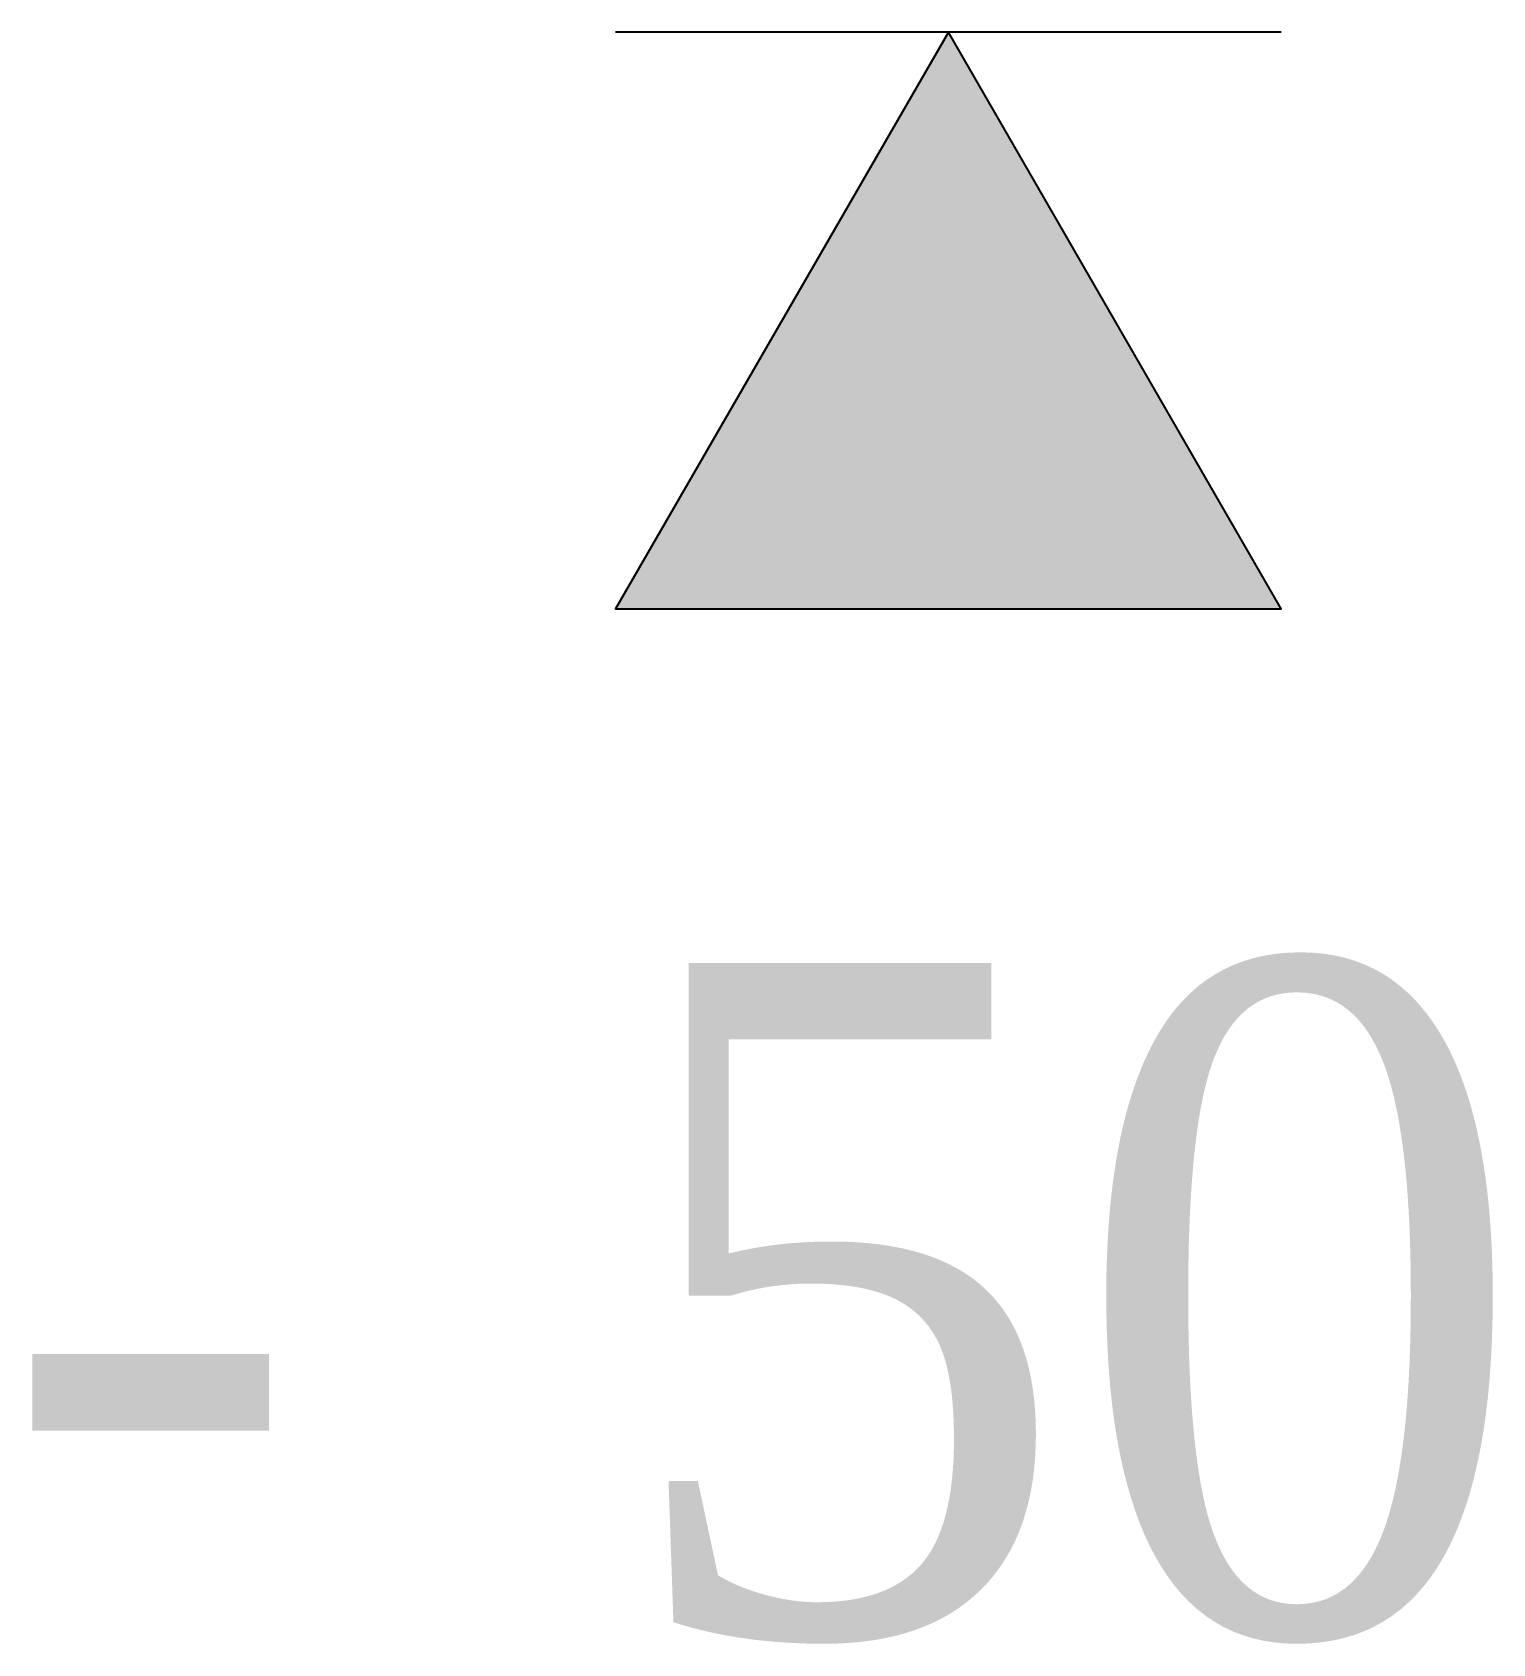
# Model space of a CAD drawing. Header units: millimetres. Extents: x -3.28 to 1.95, y -5.76 to 0.
import ezdxf
from ezdxf.enums import TextEntityAlignment as Align

# ---------------------------------------------------------------- set-up
doc = ezdxf.new("R2010")
doc.units = ezdxf.units.MM
doc.header["$MEASUREMENT"] = 0
doc.layers.add('0 @ 1', color=7, linetype='Continuous')
doc.styles.add('SerifAttr', font='times_0.ttf', dxfattribs={"width": 0.8})

# ---------------------------------------------------------------- blocks, each defined once
blk = doc.blocks.new('Spot Elevation Below')
at = {"linetype": 'ByBlock'}
blk.add_hatch(color=0, dxfattribs=at).paths.add_polyline_path([(0, 0), (-1.1906, -2.0622), (1.1906, -2.0622)])
at = {"color": 0, "linetype": 'ByBlock'}
blk.add_line((1.1906, 0), (-1.1906, 0), dxfattribs=at)
blk.add_line((1.1906, 0), (-1.1906, 0))
blk.add_lwpolyline([(0, 0), (-1.1906, -2.0622), (1.1906, -2.0622)], close=True, dxfattribs=at)
at = {"color": 0, "linetype": 'ByBlock', "style": 'SerifAttr', "width": 0.9}
blk.add_attdef('PREFIX', text='', height=2.4, dxfattribs=at).set_placement((-2.312, -5.7289), align=Align.RIGHT)
for tag, p in [('ELEVATION', (-1.1906, -5.7289)), ('SUFFIX', (-1.1906, -9.0741))]:
    blk.add_attdef(tag, p, '', height=2.4, dxfattribs=at)

msp = doc.modelspace()

# ---------------------------------------------------------------- block references
at = {"layer": '0 @ 1'}
msp.add_blockref('Spot Elevation Below', (0, 0), dxfattribs=at).add_auto_attribs({'PREFIX': '-', 'ELEVATION': '50'})

doc.saveas('drawing.dxf')
